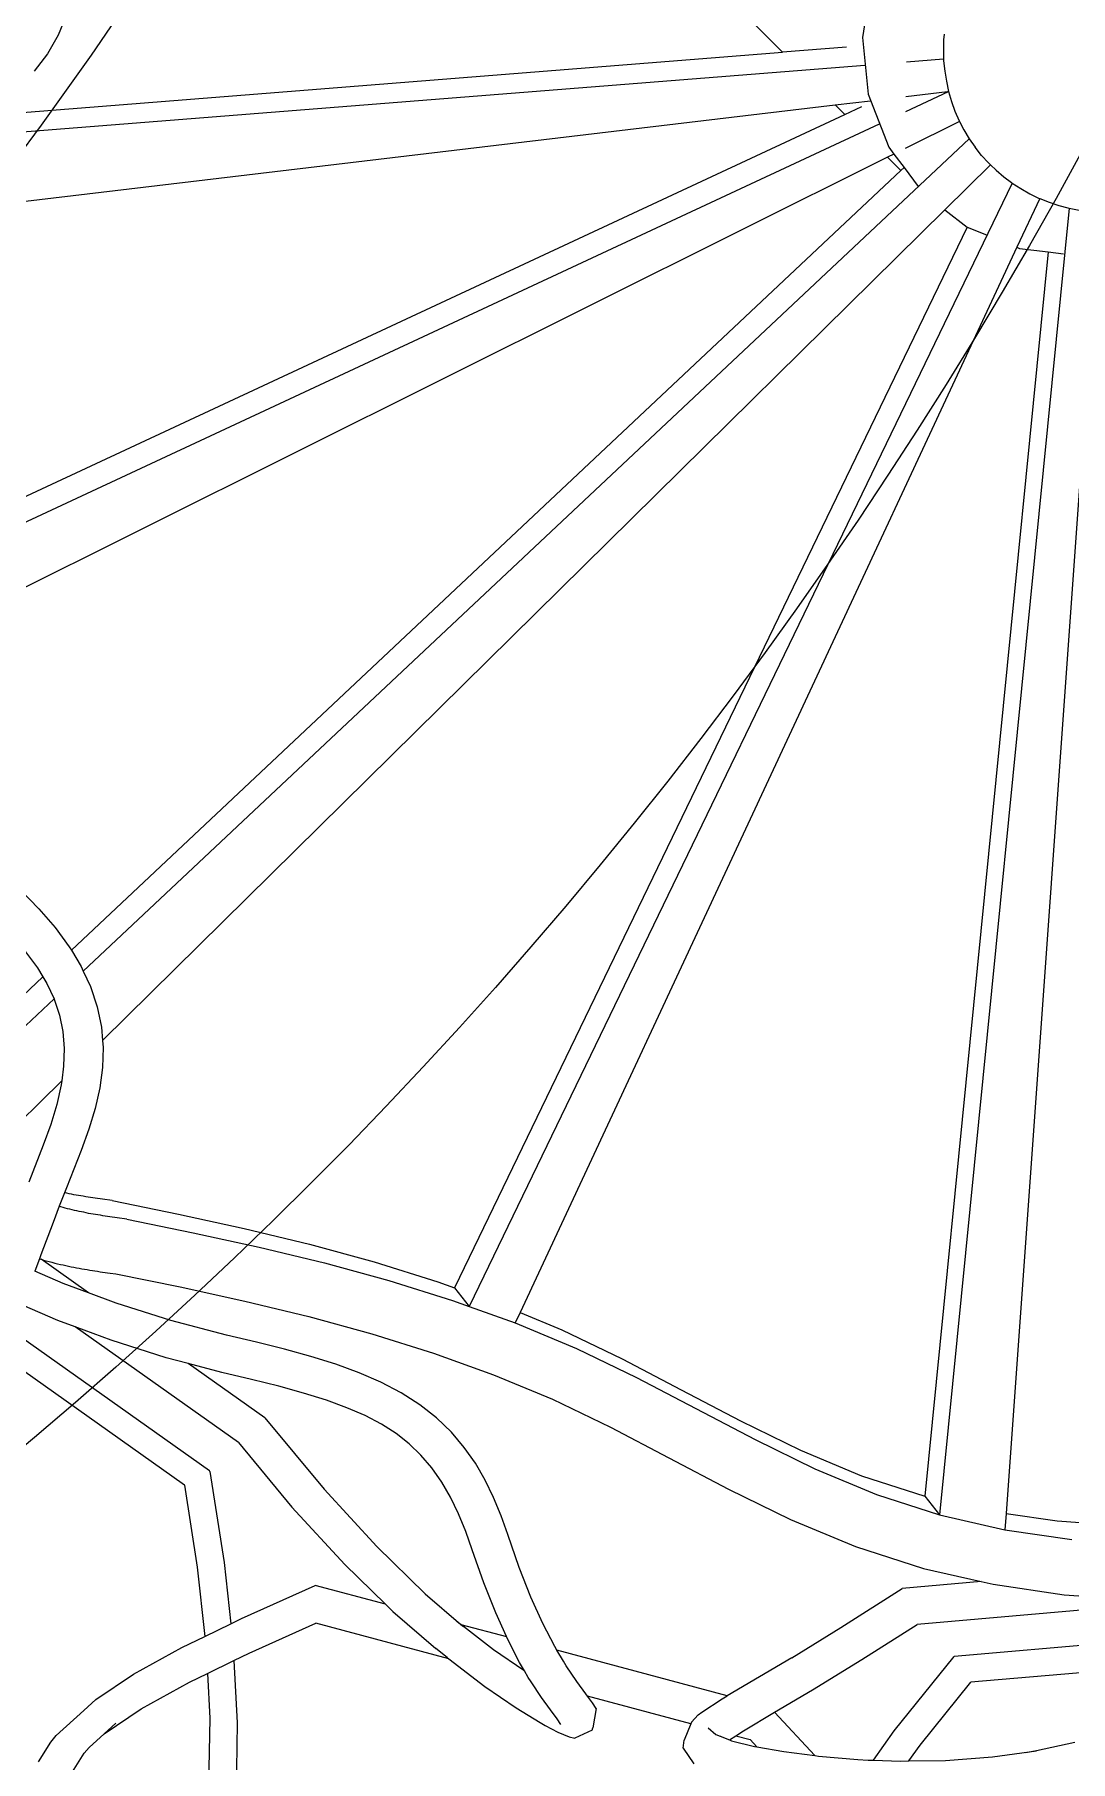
# Model space of a CAD drawing. Header units: millimetres. Extents: x 930469 to 1523124, y -120375 to 411163.
# Drawn here: x 1427386 to 1427733, y -42692 to -42113 of the extents above; entities that cross this region are included whole.
import ezdxf

# ---------------------------------------------------------------- set-up
doc = ezdxf.new("R2010")
doc.units = ezdxf.units.MM
doc.linetypes.add('HIDDEN', pattern=[0.75, 0.5, -0.25])
for name, color, linetype, lineweight in [('A-NET KHUAT', 8, 'HIDDEN', 0), ('A-NET THAY', 8, 'Continuous', 0), ('xr', 8, 'Continuous', 0)]:
    doc.layers.add(name, color=color, linetype=linetype, lineweight=lineweight)

# ---------------------------------------------------------------- blocks, each defined once
blk = doc.blocks.new('zzz')
at = {"layer": 'xr', "ltscale": 3}
for p, q in [((1232610.7, 16270.1), (1232953.4, 15535.1)), ((1232598.6, 16259.5), (1232947.2, 15511.8)), ((1232874.6, 16257.7), (1232959.8, 15541.5)), ((1232924.7, 15506.5), (1232564.7, 16228.6)), ((1232375.6, 16072.4), (1232297.2, 16155.8)), ((1232360.9, 16064.9), (1232284.7, 16146)), ((1232986.3, 15521.6), (1232937.3, 16138.2)), ((1232305.9, 16059.8), (1232255.1, 16111.4)), ((1232952.6, 16112.7), (1232995.2, 15576.8)), ((1232035.1, 15977.5), (1232121.9, 16100)), ((1232044.7, 15960.7), (1232138.3, 16092.7)), ((1232145.4, 16062.4), (1232155.6, 16086.1)), ((1232262.8, 16072.2), (1232238.1, 16081.9)), ((1232392.5, 16084), (1232381.6, 16076)), ((1232434, 16087.4), (1232421.3, 16075.1)), ((1231849.8, 16075.3), (1231862.9, 16067.1)), ((1232164, 16041.9), (1232186.4, 16073.5)), ((1232170.2, 16058.8), (1232178.4, 16077.8)), ((1232186.8, 16074.7), (1232178.4, 16077.8)), ((1232185.9, 16072), (1232185.4, 16070.1)), ((1232186.4, 16073.5), (1232185.9, 16072)), ((1232186.5, 16073.8), (1232186.4, 16073.5)), ((1232186.8, 16074.7), (1232186.5, 16073.8)), ((1232189.3, 16073.8), (1232186.8, 16074.7)), ((1232211, 16065.6), (1232189.3, 16073.8)), ((1232276.8, 16067.1), (1232262.8, 16072.2)), ((1232375.6, 16072.4), (1232371.1, 16069.7)), ((1232381.6, 16076), (1232375.6, 16072.4)), ((1232421.3, 16075.1), (1232408.6, 16064.1)), ((1232994, 16069.4), (1232982.3, 16078.2)), ((1231862.9, 16067.1), (1231867.3, 16063.5)), ((1231867.3, 16063.5), (1231884.2, 16045)), ((1232141.1, 16050.8), (1232145.4, 16062.4)), ((1232164, 16041.9), (1232170.2, 16058.8)), ((1232182.6, 16058.9), (1232182.2, 16057.1)), ((1232183, 16060.7), (1232182.6, 16058.9)), ((1232183.4, 16062.6), (1232183, 16060.7)), ((1232183.9, 16064.5), (1232183.4, 16062.6)), ((1232184.4, 16066.3), (1232183.9, 16064.5)), ((1232184.9, 16068.2), (1232184.4, 16066.3)), ((1232185.4, 16070.1), (1232184.9, 16068.2)), ((1232221.9, 16061.4), (1232211, 16065.6)), ((1232220.7, 16057.4), (1232221.2, 16058.9)), ((1232221.2, 16058.9), (1232221.6, 16060.4)), ((1232221.6, 16060.4), (1232221.9, 16061.4)), ((1232231, 16057.9), (1232221.9, 16061.4)), ((1232290.2, 16063.1), (1232276.8, 16067.1)), ((1232303.2, 16060.2), (1232290.2, 16063.1)), ((1232305.9, 16059.8), (1232303.2, 16060.2)), ((1232315.7, 16058.5), (1232305.9, 16059.8)), ((1232339.1, 16059.1), (1232327.7, 16058.1)), ((1232350, 16061.3), (1232339.1, 16059.1)), ((1232360.6, 16064.8), (1232350, 16061.3)), ((1232360.9, 16064.9), (1232360.6, 16064.8)), ((1232371.1, 16069.7), (1232360.9, 16064.9)), ((1232408.6, 16064.1), (1232395.7, 16054.7)), ((1233006.6, 16062.1), (1232994, 16069.4)), ((1233020.2, 16056.5), (1233006.6, 16062.1)), ((1231843, 16052.5), (1231855.5, 16044.7)), ((1232063.6, 15941.4), (1232141.1, 16050.8)), ((1232132.2, 16026.6), (1232141.1, 16050.8)), ((1232180.4, 16048), (1232180.1, 16046.2)), ((1232180.7, 16049.8), (1232180.4, 16048)), ((1232181.1, 16051.6), (1232180.7, 16049.8)), ((1232181.4, 16053.4), (1232181.1, 16051.6)), ((1232181.8, 16055.2), (1232181.4, 16053.4)), ((1232182.2, 16057.1), (1232181.8, 16055.2)), ((1232218.2, 16046.6), (1232218.5, 16048.1)), ((1232218.5, 16048.1), (1232218.8, 16049.7)), ((1232218.8, 16049.7), (1232219.2, 16051.2)), ((1232219.2, 16051.2), (1232219.6, 16052.8)), ((1232219.6, 16052.8), (1232219.9, 16054.3)), ((1232219.9, 16054.3), (1232220.3, 16055.9)), ((1232220.3, 16055.9), (1232220.7, 16057.4)), ((1232228.9, 16046.9), (1232229.2, 16048.5)), ((1232229.2, 16048.5), (1232229.4, 16050.1)), ((1232229.4, 16050.1), (1232229.7, 16051.7)), ((1232229.7, 16051.7), (1232230, 16053.3)), ((1232230, 16053.3), (1232230.3, 16054.8)), ((1232230.3, 16054.8), (1232230.7, 16056.4)), ((1232230.7, 16056.4), (1232231, 16057.9)), ((1232234.4, 16056.6), (1232231, 16057.9)), ((1232259.4, 16046.8), (1232234.4, 16056.6)), ((1232327.7, 16058.1), (1232315.7, 16058.5)), ((1232393.5, 16053.3), (1232382.6, 16046.8)), ((1232395.7, 16054.7), (1232393.5, 16053.3)), ((1232393.5, 16053.3), (1232915.8, 15497.6)), ((1231855.5, 16044.7), (1231859.4, 16041.4)), ((1231859.4, 16041.4), (1231868.6, 16031.4)), ((1231891.5, 16037), (1231884.2, 16045)), ((1231891.5, 16037), (1231908.5, 16011.7)), ((1232157, 16023.2), (1232164, 16041.9)), ((1232178.4, 16035.8), (1232178.1, 16034.1)), ((1232178.6, 16037.5), (1232178.4, 16035.8)), ((1232178.9, 16039.2), (1232178.6, 16037.5)), ((1232179.2, 16041), (1232178.9, 16039.2)), ((1232179.5, 16042.7), (1232179.2, 16041)), ((1232179.8, 16044.5), (1232179.5, 16042.7)), ((1232180.1, 16046.2), (1232179.8, 16044.5)), ((1232216.1, 16035.5), (1232216.4, 16037.1)), ((1232216.4, 16037.1), (1232216.7, 16038.7)), ((1232216.7, 16038.7), (1232216.9, 16040.3)), ((1232216.9, 16040.3), (1232217.2, 16041.9)), ((1232217.2, 16041.9), (1232217.5, 16043.4)), ((1232217.5, 16043.4), (1232217.9, 16045)), ((1232217.9, 16045), (1232218.2, 16046.6)), ((1232226.9, 16034.1), (1232227.1, 16035.7)), ((1232227.1, 16035.7), (1232227.4, 16037.3)), ((1232227.4, 16037.3), (1232227.6, 16038.9)), ((1232227.6, 16038.9), (1232227.8, 16040.5)), ((1232227.8, 16040.5), (1232228.1, 16042.1)), ((1232228.1, 16042.1), (1232228.3, 16043.7)), ((1232228.3, 16043.7), (1232228.6, 16045.3)), ((1232228.6, 16045.3), (1232228.9, 16046.9)), ((1232273.5, 16041.6), (1232259.4, 16046.8)), ((1232287.4, 16037.4), (1232273.5, 16041.6)), ((1232301.2, 16034.3), (1232287.4, 16037.4)), ((1232355.6, 16036), (1232341.9, 16033.2)), ((1232369.1, 16040.5), (1232355.6, 16036)), ((1232379.4, 16045.3), (1232369.1, 16040.5)), ((1232382.6, 16046.8), (1232379.4, 16045.3)), ((1232937.1, 15451.7), (1232379.4, 16045.3)), ((1231868.6, 16031.4), (1231885.3, 16006.5)), ((1231868.6, 16031.4), (1231875.7, 16023.6)), ((1232120.5, 15989.8), (1232132.2, 16026.6)), ((1232177.1, 16027.4), (1232176.6, 16023.6)), ((1232177.4, 16029), (1232177.1, 16027.4)), ((1232177.6, 16030.7), (1232177.4, 16029)), ((1232177.9, 16032.4), (1232177.6, 16030.7)), ((1232178.1, 16034.1), (1232177.9, 16032.4)), ((1232214.2, 16022.7), (1232214.4, 16024.3)), ((1232214.4, 16024.3), (1232214.6, 16025.9)), ((1232214.6, 16025.9), (1232214.9, 16027.5)), ((1232214.9, 16027.5), (1232215.1, 16029.1)), ((1232215.1, 16029.1), (1232215.3, 16030.7)), ((1232215.3, 16030.7), (1232215.6, 16032.3)), ((1232215.6, 16032.3), (1232215.9, 16033.9)), ((1232215.9, 16033.9), (1232216.1, 16035.5)), ((1232225.7, 16026), (1232216.7, 15981.6)), ((1232225.7, 16026), (1232226.6, 16032.5)), ((1232226.6, 16032.5), (1232226.9, 16034.1)), ((1232314.8, 16032.5), (1232301.2, 16034.3)), ((1232328.4, 16032.1), (1232314.8, 16032.5)), ((1232332.9, 16032.5), (1232328.4, 16032.1)), ((1232341.9, 16033.2), (1232332.9, 16032.5)), ((1232889.6, 15468.1), (1232332.9, 16032.5)), ((1232145.5, 15986.6), (1232157, 16023.2)), ((1232176.6, 16023.6), (1232167.9, 15980.5)), ((1232213.2, 16016.2), (1232204.2, 15971.8)), ((1232213.2, 16016.2), (1232214.2, 16022.7)), ((1231885.3, 16006.5), (1231903.1, 15974.1)), ((1231908.5, 16011.7), (1231926.4, 15979.2)), ((1232116.6, 15975.1), (1232120.5, 15989.8)), ((1231926.4, 15979.2), (1231933.8, 15963.9)), ((1232135.6, 15949.3), (1232145.5, 15986.6)), ((1232167.9, 15980.5), (1232158.4, 15937.1)), ((1232216.7, 15981.6), (1232207.1, 15937.5)), ((1231903.1, 15974.1), (1231908.9, 15962.2)), ((1231980.1, 15969), (1231933.8, 15963.9)), ((1232035.1, 15977.5), (1231980.1, 15969)), ((1232035.1, 15977.5), (1232035, 15977.4)), ((1232080.1, 15923.6), (1232116.6, 15975.1)), ((1232110.6, 15952.4), (1232116.6, 15975.1)), ((1232204.2, 15971.8), (1232194.6, 15927.6)), ((1231879, 15960.6), (1231834.1, 15961.4)), ((1231908.9, 15962.2), (1231879, 15960.6)), ((1231908.9, 15962.2), (1231917.6, 15944.4)), ((1231933.8, 15963.9), (1231942.3, 15946.5)), ((1232044.3, 15960.5), (1231983.2, 15951)), ((1232044.3, 15960.5), (1232044.7, 15960.7)), ((1231875.8, 15942.2), (1231828.9, 15943)), ((1231917.6, 15944.4), (1231875.8, 15942.2)), ((1231917.6, 15944.4), (1231922.5, 15934.3)), ((1231983.2, 15951), (1231942.3, 15946.5)), ((1231942.3, 15946.5), (1231945.8, 15939.4)), ((1232105.9, 15932.6), (1232110.6, 15952.4)), ((1232130.8, 15929.3), (1232135.6, 15949.3)), ((1231922.5, 15934.3), (1231942.6, 15889.6)), ((1231945.8, 15939.4), (1231967.9, 15890)), ((1232063.6, 15941.4), (1232020.4, 15905.5)), ((1232101.4, 15914.4), (1232105.9, 15932.6)), ((1232158.4, 15937.1), (1232148, 15894.2)), ((1232207.1, 15937.5), (1232196.5, 15893.7)), ((1232080.1, 15923.6), (1232032.3, 15883.9)), ((1232126.1, 15910.5), (1232130.8, 15929.3)), ((1232194.6, 15927.6), (1232184, 15883.8)), ((1232096.8, 15897.7), (1232101.4, 15914.4)), ((1232121.3, 15892.8), (1232126.1, 15910.5)), ((1232020.4, 15905.5), (1231981.9, 15870.2)), ((1232092, 15882.4), (1232096.8, 15897.7)), ((1231918.7, 15800.4), (1231942.6, 15889.6)), ((1231955.3, 15842.8), (1231967.9, 15890)), ((1232116.1, 15876.1), (1232121.3, 15892.8)), ((1232148, 15894.2), (1232136.5, 15852.1)), ((1232196.5, 15893.7), (1232184.7, 15850.4)), ((1232032.3, 15883.9), (1231993.9, 15848.6)), ((1232087, 15868.7), (1232092, 15882.4)), ((1232110.4, 15860.6), (1232116.1, 15876.1)), ((1232184, 15883.8), (1232172.2, 15840.6)), ((1231981.9, 15870.2), (1231955.3, 15842.8)), ((1232081.7, 15856.4), (1232087, 15868.7)), ((1232075.9, 15845.5), (1232081.7, 15856.4)), ((1232104.1, 15846), (1232110.4, 15860.6)), ((1232136.5, 15852.1), (1232123.6, 15810.8)), ((1232184.7, 15850.4), (1232171.3, 15807.7)), ((1231955.3, 15842.8), (1231950.5, 15837.9)), ((1231993.9, 15848.6), (1231962.4, 15816.2)), ((1232069.7, 15835.8), (1232075.9, 15845.5)), ((1232096.9, 15832.4), (1232104.1, 15846)), ((1232172.2, 15840.6), (1232158.9, 15797.9)), ((1231950.5, 15837.9), (1231925.7, 15809.2)), ((1232062.8, 15827), (1232069.7, 15835.8)), ((1232088.9, 15819.9), (1232096.9, 15832.4)), ((1231962.4, 15816.2), (1231941.8, 15792.3)), ((1232046.7, 15811.8), (1232055.2, 15819.1)), ((1232055.2, 15819.1), (1232062.8, 15827)), ((1232080.1, 15808.6), (1232088.9, 15819.9)), ((1231919.6, 15801.6), (1231925.7, 15809.2)), ((1232027, 15799.2), (1232037.2, 15805.2)), ((1232037.2, 15805.2), (1232046.7, 15811.8)), ((1232070.6, 15798.7), (1232080.1, 15808.6)), ((1232123.6, 15810.8), (1232109.1, 15770.4)), ((1232171.3, 15807.7), (1232167.4, 15796.6)), ((1231918.7, 15800.4), (1231900.2, 15776.3)), ((1231919.6, 15801.6), (1231918.7, 15800.4)), ((1231940.3, 15790.6), (1231943.6, 15794.9)), ((1232004.1, 15789), (1232015.9, 15793.9)), ((1232015.9, 15793.9), (1232027, 15799.2)), ((1232060.4, 15790.1), (1232070.6, 15798.7)), ((1232158.9, 15797.9), (1232154.9, 15786.8)), ((1232167.4, 15796.6), (1232154.9, 15786.8)), ((1232878, 15453.1), (1232167.4, 15796.6)), ((1231924.8, 15770.5), (1231940.3, 15790.6)), ((1231941.8, 15792.3), (1231933.6, 15761.8)), ((1231941.8, 15792.3), (1231940.3, 15790.6)), ((1231969.6, 15776.9), (1231991.7, 15784.7)), ((1231991.7, 15784.7), (1232004.1, 15789)), ((1232038.5, 15776.1), (1232049.8, 15782.6)), ((1232049.8, 15782.6), (1232060.4, 15790.1)), ((1232154.9, 15786.8), (1232143.8, 15755.9)), ((1232907.4, 15423), (1232154.9, 15786.8)), ((1231900.2, 15776.3), (1231885.9, 15755.4)), ((1231911, 15750.2), (1231924.8, 15770.5)), ((1231949.5, 15769), (1231969.6, 15776.9)), ((1232014.6, 15765.4), (1232026.8, 15770.4)), ((1232026.8, 15770.4), (1232038.5, 15776.1)), ((1232109.1, 15770.4), (1232092.6, 15731)), ((1231916.3, 15753), (1231931.7, 15760.9)), ((1231931.7, 15760.9), (1231933.6, 15761.8)), ((1231933.6, 15761.8), (1231949.5, 15769)), ((1231980, 15753.2), (1232002, 15761)), ((1232002, 15761), (1232014.6, 15765.4)), ((1231885.9, 15755.4), (1231876, 15739.2)), ((1231903.3, 15745.3), (1231906.3, 15747.2)), ((1231906.3, 15747.2), (1231910.7, 15749.7)), ((1231910.7, 15749.7), (1231916.3, 15753)), ((1231910.7, 15749.7), (1231911, 15750.2)), ((1231960.1, 15745.4), (1231980, 15753.2)), ((1232143.8, 15755.9), (1232126.6, 15714.8)), ((1232150.8, 15752.6), (1232139.1, 15724.6)), ((1232150.8, 15752.6), (1232143.8, 15755.9)), ((1232864.4, 15419.8), (1232150.8, 15752.6)), ((1231874.1, 15735.8), (1231869.7, 15727.4)), ((1231876, 15739.2), (1231874.1, 15735.8)), ((1231884.5, 15732.2), (1231892.8, 15738.3)), ((1231892.8, 15738.3), (1231903.3, 15745.3)), ((1231927, 15729.5), (1231942.4, 15737.4)), ((1231942.4, 15737.4), (1231960.1, 15745.4)), ((1231869.7, 15727.4), (1231866.4, 15719.8)), ((1231874.7, 15725.4), (1231878.5, 15727.8)), ((1231878.5, 15727.8), (1231884.5, 15732.2)), ((1231894, 15613.9), (1231924.5, 15728)), ((1231914.1, 15721.8), (1231917.1, 15723.7)), ((1231917.1, 15723.7), (1231924.5, 15728)), ((1231924.5, 15728), (1231927, 15729.5)), ((1232092.6, 15731), (1232073.9, 15692.2)), ((1232139.1, 15724.6), (1232119.7, 15684.4)), ((1231866.4, 15719.8), (1231865.7, 15716.1)), ((1231871, 15704.4), (1231865.7, 15716.1)), ((1231895.3, 15708.7), (1231903.5, 15714.7)), ((1231903.5, 15714.7), (1231914.1, 15721.8)), ((1232126.6, 15714.8), (1232107.2, 15674.6)), ((1231871, 15704.4), (1231872.6, 15704)), ((1231885.4, 15701.8), (1231872.6, 15704)), ((1231875.3, 15638.3), (1231893.8, 15707.6)), ((1231885.4, 15701.8), (1231889.3, 15704.2)), ((1231889.3, 15704.2), (1231893.8, 15707.6)), ((1231893.8, 15707.6), (1231895.3, 15708.7)), ((1232073.9, 15692.2), (1232053.5, 15653)), ((1232119.7, 15684.4), (1232098.9, 15644.7)), ((1232107.2, 15674.6), (1232086.5, 15634.9)), ((1231858.9, 15643.5), (1231848.4, 15636.2)), ((1231858.9, 15643.5), (1231864.3, 15642.8)), ((1231875.3, 15638.3), (1231864.3, 15642.8)), ((1232053.5, 15653), (1232032.4, 15613)), ((1232098.9, 15644.7), (1232078.1, 15605.1)), ((1231876.3, 15637.9), (1231875.3, 15638.3)), ((1231876.3, 15637.9), (1231881.2, 15633.3)), ((1231881.2, 15633.3), (1231883, 15630.9)), ((1231883, 15630.9), (1231891.9, 15617.4)), ((1232086.5, 15634.9), (1232065.6, 15595.2)), ((1231868, 15621.5), (1231866.9, 15618.6)), ((1231872.5, 15626.6), (1231868, 15621.5)), ((1232995.2, 15576.8), (1233038.2, 15619.7)), ((1231863.9, 15611), (1231860.1, 15595.6)), ((1231864.5, 15612.4), (1231863.9, 15611)), ((1231866.9, 15618.6), (1231864.5, 15612.4)), ((1231864.5, 15612.4), (1231867.2, 15608.2)), ((1231867.2, 15608.2), (1231864.6, 15598.5)), ((1231866.9, 15618.6), (1231867.1, 15618.5)), ((1231867.2, 15608.2), (1231870.6, 15603.1)), ((1231891.9, 15617.4), (1231894, 15613.9)), ((1231919.5, 15570.7), (1231894, 15613.9)), ((1232032.4, 15613), (1232012.1, 15571.5)), ((1231864.6, 15598.5), (1231859.8, 15594.1)), ((1231870.6, 15603.1), (1231882.9, 15582.2)), ((1232078.1, 15605.1), (1232058.5, 15564.9)), ((1231859.8, 15594.1), (1231856.6, 15576)), ((1231860.1, 15595.6), (1231859.8, 15594.1)), ((1232065.6, 15595.2), (1232046, 15555.1)), ((1231882.9, 15582.2), (1231853.9, 15555.3)), ((1231856.6, 15576), (1231853.9, 15555.3)), ((1231882.9, 15582.2), (1231898, 15556.7)), ((1232998.6, 15534), (1232995.2, 15576.8)), ((1231919.5, 15570.7), (1231939.7, 15537.8)), ((1232012.1, 15571.5), (1231993.9, 15527.9)), ((1232058.5, 15564.9), (1232041.3, 15523.9)), ((1231853.5, 15552.7), (1231851.3, 15526.4)), ((1231853.9, 15555.3), (1231853.5, 15552.7)), ((1231898, 15556.7), (1231918.2, 15523.8)), ((1232046, 15555.1), (1232028.8, 15514)), ((1232953.4, 15535.1), (1232959.8, 15541.5)), ((1232959.8, 15541.5), (1232962.6, 15517.8)), ((1231939.7, 15537.8), (1231965.9, 15496.8)), ((1231993.9, 15527.9), (1231979.3, 15482.5)), ((1232953.4, 15535.1), (1232958.7, 15523.8)), ((1231850.8, 15516), (1231850.2, 15497.9)), ((1231850.9, 15519.5), (1231850.8, 15516)), ((1231850.8, 15516), (1231870.6, 15502)), ((1231851.3, 15526.4), (1231850.9, 15519.5)), ((1231918.2, 15523.8), (1231941.8, 15486.7)), ((1232041.3, 15523.9), (1232027.7, 15481.4)), ((1232966.9, 15519.4), (1232931.5, 15505.6)), ((1233005, 15523.3), (1232966.9, 15519.4)), ((1233043.2, 15517.3), (1233005, 15523.3)), ((1232028.8, 15514), (1232015.2, 15471.6)), ((1232915.8, 15497.6), (1232924.7, 15506.5)), ((1232926.9, 15502.2), (1232924.7, 15506.5)), ((1232931.5, 15505.6), (1232926.9, 15502.2)), ((1231850.2, 15497.9), (1231850.3, 15492.2)), ((1231850.3, 15492.2), (1231861, 15484.7)), ((1231850.3, 15492.2), (1231850.7, 15467.6)), ((1231870.6, 15502), (1231920.2, 15461.9)), ((1231970.5, 15443.7), (1231965.9, 15496.8)), ((1232917.8, 15495.4), (1232905.1, 15485.9)), ((1232917.8, 15495.4), (1232915.8, 15497.6)), ((1232926.9, 15502.2), (1232917.8, 15495.4)), ((1232948.8, 15458.3), (1232930.7, 15494.6)), ((1232955.4, 15494.3), (1232968.8, 15465.6)), ((1232965.4, 15494.2), (1232968.7, 15466.4)), ((1232990.5, 15468.9), (1232988.5, 15493.9)), ((1231861, 15484.7), (1231903, 15450.6)), ((1231957.9, 15302.9), (1231941.8, 15486.7)), ((1231979.3, 15482.5), (1231970.5, 15443.7)), ((1232027.7, 15481.4), (1232015.2, 15471.6)), ((1232861.3, 15398.9), (1232027.7, 15481.4)), ((1232015.2, 15471.6), (1232005.2, 15427.8)), ((1232890.7, 15384.9), (1232015.2, 15471.6)), ((1232989.4, 15468.9), (1232982.4, 15468.2)), ((1232990.5, 15468.9), (1232989.4, 15468.9)), ((1232996.4, 15469.1), (1232990.5, 15468.9)), ((1232990.6, 15469.1), (1232990.5, 15468.9)), ((1233003.4, 15468.9), (1232996.4, 15469.1)), ((1233007.1, 15468.5), (1233003.4, 15468.9)), ((1231850.7, 15467.6), (1231853.1, 15436.1)), ((1231944.8, 15179.5), (1231920.2, 15461.9)), ((1232889.6, 15468.1), (1232878, 15453.1)), ((1232919.7, 15437.6), (1232889.6, 15468.1)), ((1232948.8, 15458.3), (1232943.1, 15455.3)), ((1232949.2, 15458.5), (1232948.8, 15458.3)), ((1232955.6, 15461.3), (1232949.2, 15458.5)), ((1232962.1, 15463.7), (1232955.6, 15461.3)), ((1232968.8, 15465.6), (1232962.1, 15463.7)), ((1232968.7, 15466.4), (1232968.8, 15465.6)), ((1232975.6, 15467.1), (1232968.8, 15465.6)), ((1232982.4, 15468.2), (1232975.6, 15467.1)), ((1231926, 15186.8), (1231903, 15450.6)), ((1232878, 15453.1), (1232872.8, 15440.3)), ((1232878, 15453.1), (1232878, 15453.1)), ((1232926, 15443.5), (1232931.4, 15447.8)), ((1232937.1, 15451.7), (1232931.4, 15447.8)), ((1232943.1, 15455.3), (1232937.1, 15451.7)), ((1232937.4, 15452), (1232937.1, 15451.7)), ((1231853.1, 15436.1), (1231857.2, 15406.8)), ((1231968.7, 15435.7), (1231961.7, 15388.1)), ((1231970.5, 15443.7), (1231968.7, 15435.7)), ((1232919.7, 15437.6), (1232916.1, 15433.8)), ((1232920.9, 15438.8), (1232919.7, 15437.6)), ((1232926, 15443.5), (1232920.9, 15438.8)), ((1232005.2, 15427.8), (1231998.7, 15383)), ((1232016.2, 15427), (1232005.2, 15427.8)), ((1232016.2, 15427), (1232011.2, 15392.8)), ((1232860.8, 15366.7), (1232016.2, 15427)), ((1232907.4, 15423), (1232903.7, 15417.2)), ((1232907.8, 15423.5), (1232907.4, 15423)), ((1232911.6, 15428.5), (1232907.8, 15423.5)), ((1232916.1, 15433.8), (1232911.6, 15428.5)), ((1231857.2, 15406.8), (1231855.7, 15413.8)), ((1232863.6, 15418), (1232861.3, 15398.9)), ((1232864.4, 15419.8), (1232863.6, 15418)), ((1232897.1, 15404.5), (1232864.4, 15419.8)), ((1232900.3, 15411.1), (1232897.2, 15404.8)), ((1232903.7, 15417.2), (1232900.3, 15411.1)), ((1231862.6, 15381.1), (1231857.2, 15406.8)), ((1232897.1, 15404.5), (1232894.6, 15398.3)), ((1232897.2, 15404.8), (1232897.1, 15404.5)), ((1231961.7, 15388.1), (1231958.1, 15340)), ((1232011.2, 15392.8), (1232007.8, 15347.2)), ((1232861.3, 15398.9), (1232860, 15388.7)), ((1232892.4, 15391.7), (1232890.9, 15385.7)), ((1232894.6, 15398.3), (1232892.4, 15391.7)), ((1232890.7, 15384.9), (1232889.3, 15378.1)), ((1232890.9, 15385.7), (1232890.7, 15384.9))]:
    blk.add_line(p, q, dxfattribs=at)

msp = doc.modelspace()

# ---------------------------------------------------------------- linework, layer by layer
at = {"layer": 'A-NET THAY', "ltscale": 3}
for radius in [1500, 1200]:
    msp.add_circle((1426417.73, -41437.41), radius, dxfattribs=at)

# ---------------------------------------------------------------- block references
at = {"layer": 'A-NET KHUAT', "xscale": 0.5, "yscale": 0.5, "zscale": 0.5, "rotation": 90}
msp.add_blockref('zzz', (1435424.69, -658616.87), dxfattribs=at)

doc.saveas('drawing.dxf')
